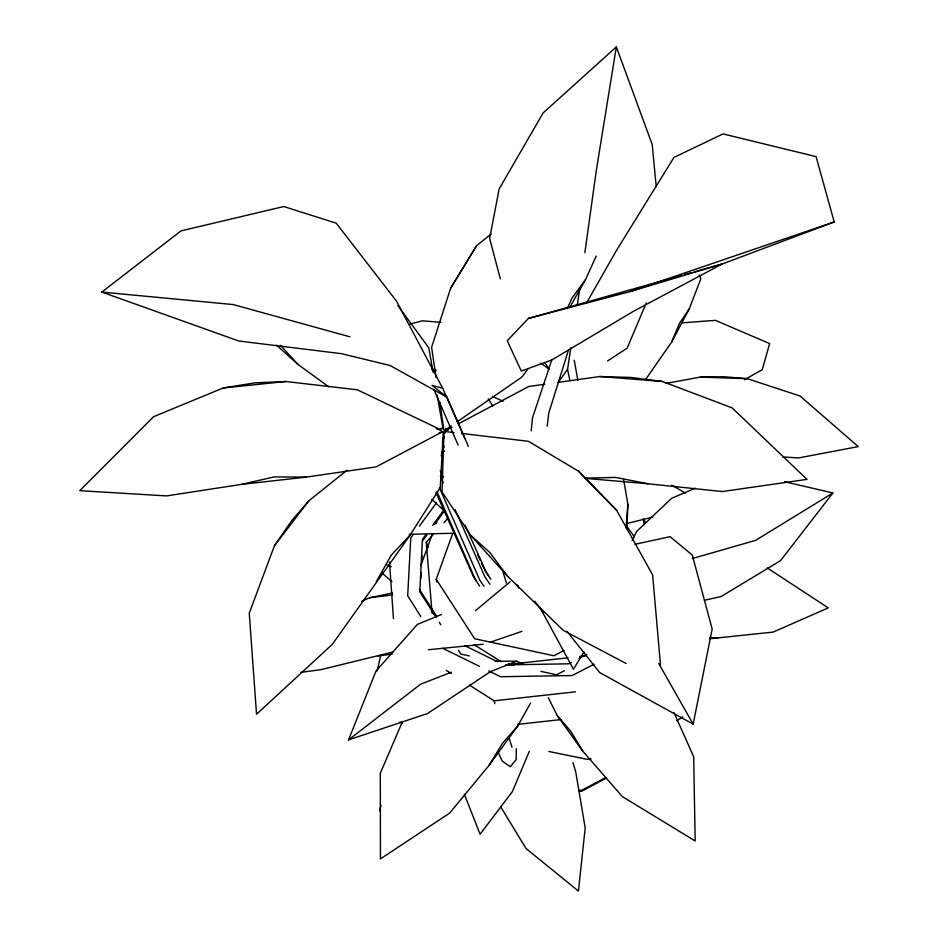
<?xml version="1.0" encoding="UTF-8"?>
<svg xmlns="http://www.w3.org/2000/svg" width="938" height="938" viewBox="0 0 938 938"><rect width="100%" height="100%" fill="white"/><g stroke="black" fill="none" stroke-linecap="round" stroke-linejoin="round"><path stroke-width="1.41" d="M516.299 748.665L516.205 759.522L510.366 766.721L502.252 761.081L498.125 752.253M443.955 432.852L442.044 491.946L470.806 535.434L507.681 576.378L563.222 630.301L626.08 663.483M626.889 528.891L627.874 504.304L623.711 480.022M420.799 578.711L421.08 572.895M421.725 559.787L421.948 555.413M443.193 432.922L440.215 487.619L410.176 535.035L332.333 644.312L256.531 714.24L249.262 613.206L274.447 545.705L291.601 520.801L308.813 500.822L347.025 470.208M531.201 430.753L532.503 417.82L551.755 359.981L633.807 311.111L722.154 264L834.21 221.954L816.072 156.611L723.034 133.911L673.93 157.432L616.313 250.727L586.672 302.704M627.874 504.304L626.056 528.129M547.217 426.204L548.73 413.189L568.381 350.437M584.855 252.674L596.369 170.083L616.336 46.9L543.149 112.912L499.157 188.913L489.636 238.393L500.353 278.914M569.882 380.722L567.56 369.338L570.82 347.775M577.339 304.662L579.719 288.845M566.962 631.309L599.652 672.546L693.159 724.136L712.165 629.058L692.291 555.073L670.095 536.665L634.956 544.31M377.088 671.033L380.711 655.545M379.632 810.819L380.969 805.121M441.435 455.446L443.287 448.47M441.341 455.739L444.073 445.949M491.149 233.984L476.527 245.768L450.639 288.201L431.597 347.365L436.1 377.592M442.361 442.29L444.131 436.885M436.92 582.076L436.229 579.285L452.526 533.874M420.775 565.72L432.219 534.367M436.193 523.463L438.187 518.011M646.024 378.917L671.678 341.983L689.231 308.895L700.827 278.821L699.279 274.904M523.041 663.963L516.744 661.184L490.433 671.631L427.505 713.56L348.549 739.883L375.997 671.057L417.41 624.38L441.599 614.449M529.29 751.35L512.406 791.59L480.08 834.257L464.392 794.275M646.294 302.845L627.17 348.139L607.554 360.954M671.678 341.983L679.616 323.141L689.231 308.895M402.519 721.463L380.3 773.275L380.453 858.88L449.607 813.129L489.237 765.138L517.776 725.942L530.545 703.019M567.267 308.637L571.981 298.143L585.605 279.454L596.216 256.062M632.153 540.44L636.574 531.553L671.585 498.324L695.293 488.194M376.29 581.677L391.24 555.144L410.176 535.035M570.011 306.867L585.605 279.454M489.237 765.138L502.463 743.295L517.776 725.942M583.964 651.875L573.446 669.263L539.655 606.992M450.639 288.201L476.527 245.768M558.743 381.625L567.56 369.338M527.988 368.716L522.103 376.912L457.24 421.713M425.84 534.695L422.405 539.409L419.814 591.866L436.135 617.439M432.711 525.28L443.873 509.967M422.663 540.851L426.954 534.965M434.669 524.377L436.393 522.02M438.105 519.664L444.108 511.421M413.341 534.39L410.762 537.908L407.69 595.771L420.822 616.512M419.356 526.183L436.533 502.745M274.447 545.705L308.813 500.822M784.602 481.722L832.897 492.978L780.522 560.666L721.123 596.533L704.426 600.238M432.043 612.877L426.262 542.187L433.157 534.578M443.979 522.642L447.907 518.292M681.434 275.444L528.387 318.451L507.235 340.717L521.305 371.061L551.755 359.981M475.472 610.626L510.19 581.771M468.343 446.324L447.098 397.29L390.067 365.492L341.479 353.685L238.78 340.998L101.832 292.07L180.987 230.9L283.757 206.536L336.191 223.162L396.411 300.981L442.677 388.238L464.955 438.738M348.549 739.883L420.529 684.248L451.248 672.229M444.026 430.835L451.237 425.864M676.826 720.654L682.97 716.831M832.897 492.978L755.594 540.37L692.244 558.567M744.42 379.784L762.231 369.678L769.652 343.589L715.377 320.35L681.961 322.86M605.901 777.45L581.63 790.347L578.734 790.382M605.96 778.329L581.701 791.215L578.805 791.25M442.337 431.843L376.021 466.913L306.456 477.09L241.723 484.348L166.53 495.909L79.765 490.68L153.574 416.718L223.256 387.957L254.855 382.868L285.844 381.508L357.366 389.798L441.001 429.909M444.319 431.269L451.999 427.2M458.401 423.812L528.809 386.468L544.755 384.24M564.371 670.787L556.609 674.797L540.874 671.385M594.012 664.233L572.133 675.536L500.552 676.72L488.733 670.905M571.324 662.474L568.721 663.811L505.476 664.878M579.109 658.453L586.907 654.443M564.09 650.468L553.842 655.732L474.663 638.755L436.229 579.285M361.646 601.317L369.642 597.729L392.424 593.015M439.16 432.922L441.904 431.961M490.164 642.237L521.974 631.344M528.387 318.451L630.008 291.612L834.21 221.954M443.017 427.763L440.497 428.619L440.368 430.237L442.677 432.195L445.456 432.828M630.008 291.612L722.154 264L694.073 271.891M684.248 274.658L691.271 272.677M652.836 517.072L627.663 523.334M409.777 324.138L422.428 320.808L440.966 322.355M300.946 672.382L321.159 669.603L392.905 652.016M241.723 484.348L274.037 476.926L306.456 477.09M665.769 383.443L700.334 377.088L723.831 376.736L747.375 378.694L800.091 396.035L858.235 446.617L798.59 457.932L782.855 456.947M557.805 382.411L599.839 376.525L630.758 377.428L662.287 381.461L732.121 407.866L806.961 479.377L722.295 491.547L647.841 483.75L584.831 478.333M377.651 655.943L392.107 654.173M369.642 597.729L392.576 594.973M507.481 664.526L568.006 657.819M579.532 656.541L585.3 655.908M469.598 685.197L494.138 700.815L575.416 691.822M517.706 724.359L560.901 719.587M709.339 638.79L773.123 632.095L828.277 607.894L767.249 567.936M223.256 387.957L285.844 381.508M428.256 649.753L483.187 644.265M591.128 758.889L586.754 759.264L548.836 751.467M453.922 533.253L409.191 534.308M584.866 478.169L615.598 477.407L647.841 483.75M495.147 661.231L516.744 661.184M709.538 637.887L717.969 637.899M700.334 377.088L747.375 378.694M599.839 376.525L662.287 381.461M101.832 292.07L233.292 304.58L349.874 336.801M445.456 431.574L454.191 432.594M461.461 433.45L528.411 441.282L578.535 471.216L616.665 510.319L652.614 574.877L660.481 664.995M469.34 655.908L460.757 654.056L458.424 650.397M507.962 664.268L513.684 665.511M442.677 388.238L432.066 385.354L447.098 397.29M432.043 368.951L436.252 370.135M436.44 428.842L440.649 430.096M399.776 722.108L402.519 723.01M387.183 565.028L391.193 566.728M431.75 369.478L435.678 371.202M492.415 396.422L503.096 401.265M464.978 645.79L497.539 661.724M442.759 648.299L479.541 666.379M671.948 485.157L685.549 493.247M474.182 644.734L501.138 661.618M446.289 670.377L451.201 673.496M276.534 345.196L298.12 364.554L328.687 386.761M540.827 363.112L548.906 369.033M515.959 584.55L517.706 585.851M445.785 428.396L448.094 430.343M382.094 573.106L391.932 581.654M470.806 535.434L489.695 552.318L507.681 576.378M431.855 499.462L443.674 510.213M578.535 471.216L616.665 510.319M543.477 612.62L534.683 601.188M280.462 345.325L298.12 364.554M548.296 697.661L557.289 715.671L582.897 751.279L622.257 796.526L695.175 840.976L693.674 756.673L674.047 712.763M557.289 715.671L570.562 730.995L582.897 751.279M544.919 363.053L549.234 368.857M397.888 305.647L428.795 347.81L433.098 372.175M643.257 519.195L645.848 522.736M625.869 525.046L634.405 536.841M484.524 569.706L488.663 575.698M490.855 579.203L486.716 573.212L465.002 525.233M489.976 584.292L485.005 577.058L455.047 509.486M442.713 449.056L444.366 451.471M483.914 586.273L479.822 580.223L439.617 488.065M479.67 586.109L475.601 580.024L436.932 491.618M475.871 580.153L473.42 576.507L435.9 492.403M488.147 398.767L492.825 406.06M419.474 589.404L436.616 616.243M439.242 622.316L440.801 624.755M431.726 611.541L433.274 613.98M500.505 806.516L526.03 848.515L578.429 891.1L585.195 827.961L575.768 772.056L572.942 762.617M658.734 663.494L693.159 724.136M477.782 555.097L480.233 560.408M481.464 563.058L483.914 568.381M440.274 470.595L443.287 477.254M440.368 476.352L443.299 482.976M433.813 389.34L458.143 445.116M426.262 542.187L428.467 547.452M616.336 46.9L652.203 144.534L656.225 186.627M508.982 737.678L511.996 747.293M517.706 585.289L518.55 588.067M502.592 570.503L506.403 583.037M494.138 700.815L494.842 703.641M574.232 360.215L577.82 380.148M437.143 395.109L443.205 429.498M643.339 518.984L644.207 524.694M439.746 402.062L443.815 429.405M389.493 561.897L393.444 618.67"/></g></svg>
